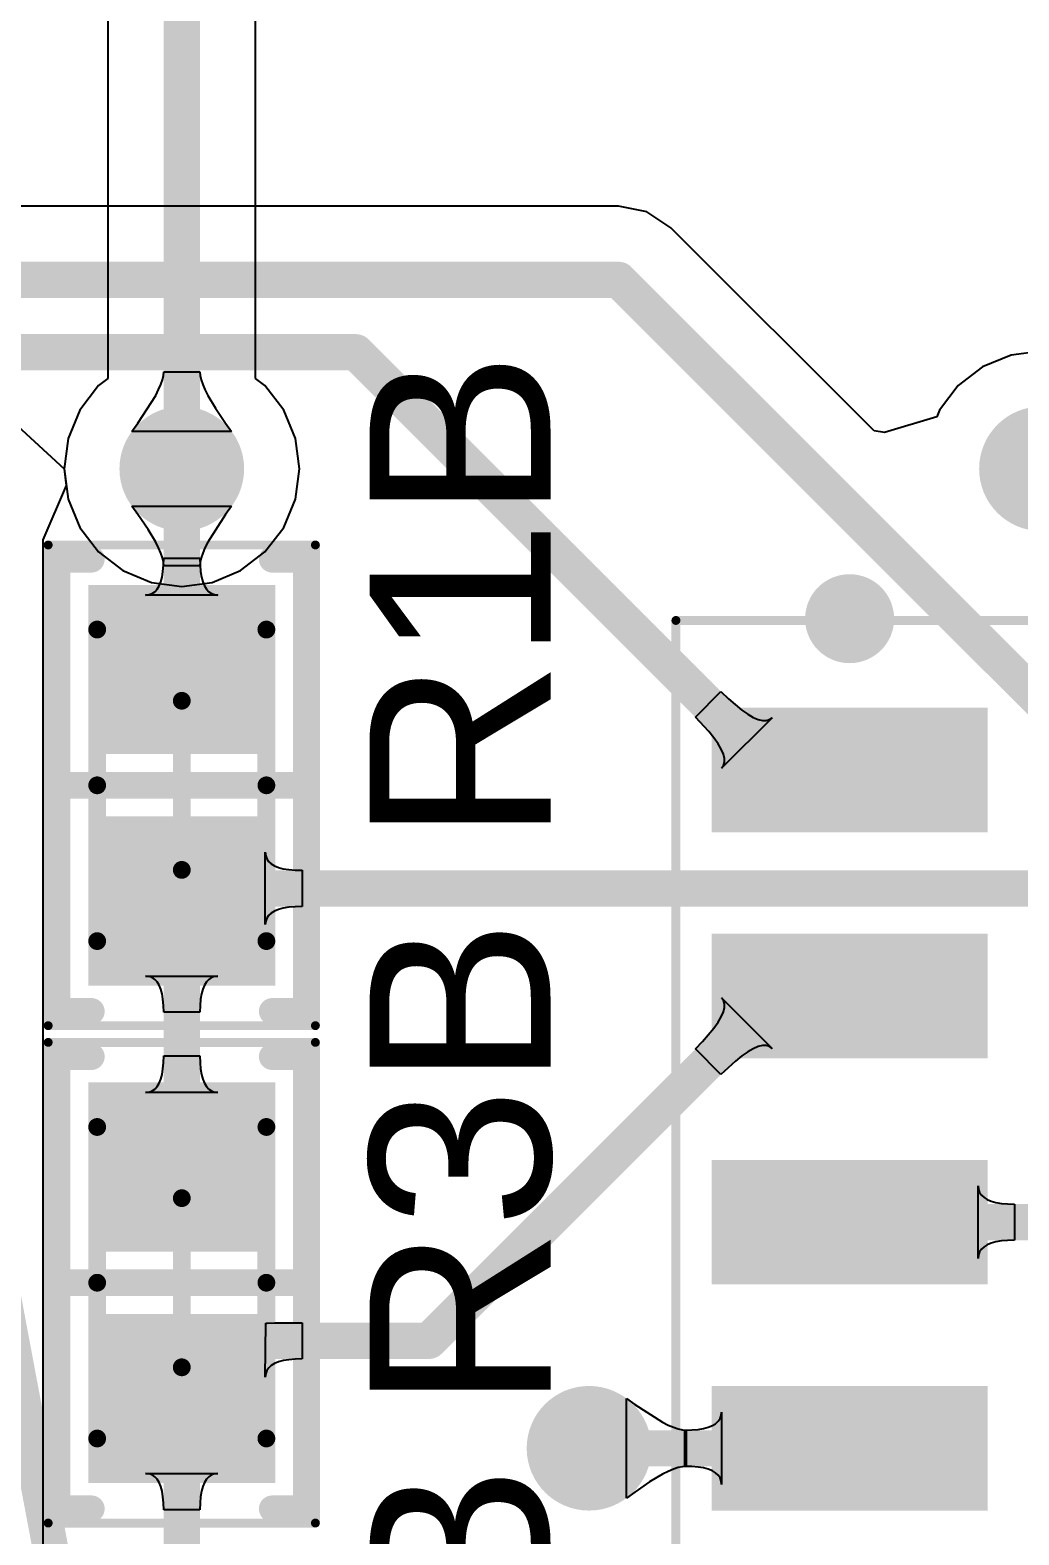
# Model space of a CAD drawing. Header units: inches. Extents: x -0.14 to 3.29, y -0.08 to 7.88.
# Drawn here: x 1.3617 to 1.5802, y 6.231 to 6.5638 of the extents above; entities that cross this region are included whole.
import ezdxf

# ---------------------------------------------------------------- set-up
doc = ezdxf.new("R2010")
doc.units = ezdxf.units.IN
doc.header["$MEASUREMENT"] = 0
for name, color, linetype in [('Bottom Layer', 5, 'Continuous'), ('PCBD Notes', 76, 'Continuous'), ('Top 3D Body', 56, 'Continuous'), ('Top Courtyard', 56, 'Continuous'), ('Top Layer', 1, 'Continuous'), ('Top Overlay', 2, 'Continuous'), ('Top Paste', 8, 'Continuous'), ('Top Solder', 216, 'Continuous'), ('Via Holes', 16, 'Continuous')]:
    doc.layers.add(name, color=color, linetype=linetype)
doc.styles.add('Arial', font='', dxfattribs={"height": 0.2})
doc.styles.get('Arial').set_extended_font_data('Arial')

# ---------------------------------------------------------------- blocks, each defined once
blk = doc.blocks.new('34355DA5_B1DA_47C2_A88A_ECF82120A4F7_258')
at = {"layer": 'Top Layer'}
for points in [[(-0.13583, 0.13819), (-0.13583, 0.16181), (-0.07874, 0.16181), (-0.07874, 0.13819)], [(-0.13583, 0.08819), (-0.13583, 0.11181), (-0.07874, 0.11181), (-0.07874, 0.08819)], [(-0.13583, 0.03819), (-0.13583, 0.06181), (-0.07874, 0.06181), (-0.07874, 0.03819)], [(-0.13583, -0.01181), (-0.13583, 0.01181), (-0.07874, 0.01181), (-0.07874, -0.01181)]]:
    blk.add_hatch(color=1, dxfattribs=at).paths.add_polyline_path(points)
at = {"layer": 'Top Paste'}
for points in [[(-0.13583, 0.13819), (-0.13583, 0.16181), (-0.07874, 0.16181), (-0.07874, 0.13819)], [(-0.13583, 0.08819), (-0.13583, 0.11181), (-0.07874, 0.11181), (-0.07874, 0.08819)], [(-0.13583, 0.03819), (-0.13583, 0.06181), (-0.07874, 0.06181), (-0.07874, 0.03819)], [(-0.13583, -0.01181), (-0.13583, 0.01181), (-0.07874, 0.01181), (-0.07874, -0.01181)]]:
    blk.add_hatch(color=8, dxfattribs=at).paths.add_polyline_path(points)
at = {"layer": 'Top Solder'}
for points in [[(-0.13779, 0.13622), (-0.13779, 0.16378), (-0.07677, 0.16378), (-0.07677, 0.13622)], [(-0.13779, 0.08622), (-0.13779, 0.11378), (-0.07677, 0.11378), (-0.07677, 0.08622)], [(-0.13779, 0.03622), (-0.13779, 0.06378), (-0.07677, 0.06378), (-0.07677, 0.03622)], [(-0.13779, -0.01378), (-0.13779, 0.01378), (-0.07677, 0.01378), (-0.07677, -0.01378)]]:
    blk.add_hatch(color=216, dxfattribs=at).paths.add_polyline_path(points)
at = {"layer": 'Top Courtyard'}
for points in [[(-0.14567, 0.18307, 0.00197, 0.00197, 0), (0.14567, 0.18307, 0.00197, 0.00197, 0)], [(-0.14567, -0.18307, 0.00197, 0.00197, 0), (-0.14567, 0.18307, 0.00197, 0.00197, 0)]]:
    blk.add_lwpolyline(points, format="xyseb", dxfattribs=at)
blk.add_lwpolyline([(-0.14616, 0.18307, 0.000984, 0.000984, 1), (-0.14518, 0.18307, 0.000984, 0.000984, 1)], format="xyseb", close=True, dxfattribs=at)
blk.add_lwpolyline([(-0.14616, 0.18307, 0.000984, 0.000984, 1), (-0.14518, 0.18307, 0.000984, 0.000984, 1)], format="xyseb", close=True, dxfattribs=at)
at = {"layer": 'Top Overlay'}
for points in [[(-0.10236, 0.18346, 0.00984, 0.00984, 1), (-0.1122, 0.18346, 0.00984, 0.00984, 1)], [(-0.11467, 0.18346, 0.00492, 0.00492, 1), (-0.10974, 0.18346, 0.00492, 0.00492, 1)], [(-0.10482, 0.18346, 0.00492, 0.00492, 1), (-0.0999, 0.18346, 0.00492, 0.00492, 1)]]:
    blk.add_lwpolyline(points, format="xyseb", close=True, dxfattribs=at)
blk = doc.blocks.new('RES_0603_1608_365')
at = {"layer": 'Top Layer'}
for points in [[(-0.04232, -0.0187), (-0.04232, 0.0187), (-0.00886, 0.0187), (-0.00886, -0.0187)], [(0.00886, -0.0187), (0.00886, 0.0187), (0.04232, 0.0187), (0.04232, -0.0187)]]:
    blk.add_hatch(color=1, dxfattribs=at).paths.add_polyline_path(points)
at = {"layer": 'Top Paste'}
for points in [[(-0.04232, -0.0187), (-0.04232, 0.0187), (-0.00886, 0.0187), (-0.00886, -0.0187)], [(0.00886, -0.0187), (0.00886, 0.0187), (0.04232, 0.0187), (0.04232, -0.0187)]]:
    blk.add_hatch(color=8, dxfattribs=at).paths.add_polyline_path(points)
at = {"layer": 'Top Solder'}
for points in [[(-0.04429, -0.02067), (-0.04429, 0.02067), (-0.00689, 0.02067), (-0.00689, -0.02067)], [(0.00689, -0.02067), (0.00689, 0.02067), (0.04429, 0.02067), (0.04429, -0.02067)]]:
    blk.add_hatch(color=216, dxfattribs=at).paths.add_polyline_path(points)
at = {"layer": 'Top 3D Body'}
for points in [[(0.03445, 0.0187, 0.00394, 0.00394, 0), (-0.03445, 0.0187, 0.00394, 0.00394, 0)], [(-0.03445, -0.0187, 0.00394, 0.00394, 0), (-0.03445, 0.0187, 0.00394, 0.00394, 0)], [(0.03445, -0.0187, 0.00394, 0.00394, 0), (0.03445, 0.0187, 0.00394, 0.00394, 0)], [(0.03445, -0.0187, 0.00394, 0.00394, 0), (-0.03445, -0.0187, 0.00394, 0.00394, 0)]]:
    blk.add_lwpolyline(points, format="xyseb", dxfattribs=at)
for points in [[(-0.03543, 0.0187, 0.00197, 0.00197, 1), (-0.03346, 0.0187, 0.00197, 0.00197, 1)], [(-0.03543, 0.0187, 0.00197, 0.00197, 1), (-0.03346, 0.0187, 0.00197, 0.00197, 1)], [(0.03347, 0.0187, 0.00197, 0.00197, 1), (0.03543, 0.0187, 0.00197, 0.00197, 1)], [(0.03347, 0.0187, 0.00197, 0.00197, 1), (0.03543, 0.0187, 0.00197, 0.00197, 1)], [(-0.03543, -0.0187, 0.00197, 0.00197, 1), (-0.03346, -0.0187, 0.00197, 0.00197, 1)], [(-0.03543, -0.0187, 0.00197, 0.00197, 1), (-0.03346, -0.0187, 0.00197, 0.00197, 1)], [(0.03347, -0.0187, 0.00197, 0.00197, 1), (0.03543, -0.0187, 0.00197, 0.00197, 1)], [(0.03347, -0.0187, 0.00197, 0.00197, 1), (0.03543, -0.0187, 0.00197, 0.00197, 1)]]:
    blk.add_lwpolyline(points, format="xyseb", close=True, dxfattribs=at)
at = {"layer": 'Top Courtyard'}
for points in [[(0.05315, 0.02953, 0.00197, 0.00197, 0), (-0.05315, 0.02953, 0.00197, 0.00197, 0)], [(-0.05315, -0.02953, 0.00197, 0.00197, 0), (-0.05315, 0.02953, 0.00197, 0.00197, 0)], [(0.05315, -0.02953, 0.00197, 0.00197, 0), (0.05315, 0.02953, 0.00197, 0.00197, 0)], [(0, -0.0187, 0.00394, 0.00394, 0), (0, 0.0187, 0.00394, 0.00394, 0)], [(0.0187, 0, 0.00394, 0.00394, 0), (-0.0187, 0, 0.00394, 0.00394, 0)], [(0.05315, -0.02953, 0.00197, 0.00197, 0), (-0.05315, -0.02953, 0.00197, 0.00197, 0)]]:
    blk.add_lwpolyline(points, format="xyseb", dxfattribs=at)
for points in [[(-0.05364, 0.02953, 0.000984, 0.000984, 1), (-0.05266, 0.02953, 0.000984, 0.000984, 1)], [(-0.05364, 0.02953, 0.000984, 0.000984, 1), (-0.05266, 0.02953, 0.000984, 0.000984, 1)], [(0.05266, 0.02953, 0.000984, 0.000984, 1), (0.05364, 0.02953, 0.000984, 0.000984, 1)], [(0.05266, 0.02953, 0.000984, 0.000984, 1), (0.05364, 0.02953, 0.000984, 0.000984, 1)], [(-0.00098, 0.0187, 0.00197, 0.00197, 1), (0.00098, 0.0187, 0.00197, 0.00197, 1)], [(-0.01968, 0, 0.00197, 0.00197, 1), (-0.01772, 0, 0.00197, 0.00197, 1)], [(0.01772, 0, 0.00197, 0.00197, 1), (0.01969, 0, 0.00197, 0.00197, 1)], [(-0.00098, -0.0187, 0.00197, 0.00197, 1), (0.00098, -0.0187, 0.00197, 0.00197, 1)], [(-0.05364, -0.02953, 0.000984, 0.000984, 1), (-0.05266, -0.02953, 0.000984, 0.000984, 1)], [(-0.05364, -0.02953, 0.000984, 0.000984, 1), (-0.05266, -0.02953, 0.000984, 0.000984, 1)], [(0.05266, -0.02953, 0.000984, 0.000984, 1), (0.05364, -0.02953, 0.000984, 0.000984, 1)], [(0.05266, -0.02953, 0.000984, 0.000984, 1), (0.05364, -0.02953, 0.000984, 0.000984, 1)]]:
    blk.add_lwpolyline(points, format="xyseb", close=True, dxfattribs=at)
at = {"layer": 'Top Overlay'}
for points in [[(0.05, 0.02756, 0.00591, 0.00591, 0), (-0.05, 0.02756, 0.00591, 0.00591, 0)], [(-0.05, 0.02, 0.00591, 0.00591, 0), (-0.05, 0.02756, 0.00591, 0.00591, 0)], [(0, -0.02756, 0.00591, 0.00591, 0), (0, 0.02756, 0.00591, 0.00591, 0)], [(0.05, 0.02, 0.00591, 0.00591, 0), (0.05, 0.02756, 0.00591, 0.00591, 0)], [(-0.05, -0.02756, 0.00591, 0.00591, 0), (-0.05, -0.02, 0.00591, 0.00591, 0)], [(0.05, -0.02756, 0.00591, 0.00591, 0), (0.05, -0.02, 0.00591, 0.00591, 0)], [(0.05, -0.02756, 0.00591, 0.00591, 0), (-0.05, -0.02756, 0.00591, 0.00591, 0)]]:
    blk.add_lwpolyline(points, format="xyseb", dxfattribs=at)
for points in [[(-0.05148, 0.02756, 0.00295, 0.00295, 1), (-0.04852, 0.02756, 0.00295, 0.00295, 1)], [(-0.05148, 0.02756, 0.00295, 0.00295, 1), (-0.04852, 0.02756, 0.00295, 0.00295, 1)], [(-0.00148, 0.02756, 0.00295, 0.00295, 1), (0.00148, 0.02756, 0.00295, 0.00295, 1)], [(0.04852, 0.02756, 0.00295, 0.00295, 1), (0.05148, 0.02756, 0.00295, 0.00295, 1)], [(0.04852, 0.02756, 0.00295, 0.00295, 1), (0.05148, 0.02756, 0.00295, 0.00295, 1)], [(-0.05148, 0.02, 0.00295, 0.00295, 1), (-0.04852, 0.02, 0.00295, 0.00295, 1)], [(0.04852, 0.02, 0.00295, 0.00295, 1), (0.05148, 0.02, 0.00295, 0.00295, 1)], [(-0.05148, -0.02, 0.00295, 0.00295, 1), (-0.04852, -0.02, 0.00295, 0.00295, 1)], [(0.04852, -0.02, 0.00295, 0.00295, 1), (0.05148, -0.02, 0.00295, 0.00295, 1)], [(-0.05148, -0.02756, 0.00295, 0.00295, 1), (-0.04852, -0.02756, 0.00295, 0.00295, 1)], [(-0.05148, -0.02756, 0.00295, 0.00295, 1), (-0.04852, -0.02756, 0.00295, 0.00295, 1)], [(-0.00148, -0.02756, 0.00295, 0.00295, 1), (0.00148, -0.02756, 0.00295, 0.00295, 1)], [(0.04852, -0.02756, 0.00295, 0.00295, 1), (0.05148, -0.02756, 0.00295, 0.00295, 1)], [(0.04852, -0.02756, 0.00295, 0.00295, 1), (0.05148, -0.02756, 0.00295, 0.00295, 1)]]:
    blk.add_lwpolyline(points, format="xyseb", close=True, dxfattribs=at)
blk = doc.blocks.new('RES_0603_1608_385')
at = {"layer": 'Top Layer'}
for points in [[(-0.04232, -0.0187), (-0.04232, 0.0187), (-0.00886, 0.0187), (-0.00886, -0.0187)], [(0.00886, -0.0187), (0.00886, 0.0187), (0.04232, 0.0187), (0.04232, -0.0187)]]:
    blk.add_hatch(color=1, dxfattribs=at).paths.add_polyline_path(points)
at = {"layer": 'Top Paste'}
for points in [[(-0.04232, -0.0187), (-0.04232, 0.0187), (-0.00886, 0.0187), (-0.00886, -0.0187)], [(0.00886, -0.0187), (0.00886, 0.0187), (0.04232, 0.0187), (0.04232, -0.0187)]]:
    blk.add_hatch(color=8, dxfattribs=at).paths.add_polyline_path(points)
at = {"layer": 'Top Solder'}
for points in [[(-0.04429, -0.02067), (-0.04429, 0.02067), (-0.00689, 0.02067), (-0.00689, -0.02067)], [(0.00689, -0.02067), (0.00689, 0.02067), (0.04429, 0.02067), (0.04429, -0.02067)]]:
    blk.add_hatch(color=216, dxfattribs=at).paths.add_polyline_path(points)
at = {"layer": 'Top 3D Body'}
for points in [[(0.03445, 0.0187, 0.00394, 0.00394, 0), (-0.03445, 0.0187, 0.00394, 0.00394, 0)], [(-0.03445, -0.0187, 0.00394, 0.00394, 0), (-0.03445, 0.0187, 0.00394, 0.00394, 0)], [(0.03445, -0.0187, 0.00394, 0.00394, 0), (0.03445, 0.0187, 0.00394, 0.00394, 0)], [(0.03445, -0.0187, 0.00394, 0.00394, 0), (-0.03445, -0.0187, 0.00394, 0.00394, 0)]]:
    blk.add_lwpolyline(points, format="xyseb", dxfattribs=at)
for points in [[(-0.03543, 0.0187, 0.00197, 0.00197, 1), (-0.03346, 0.0187, 0.00197, 0.00197, 1)], [(-0.03543, 0.0187, 0.00197, 0.00197, 1), (-0.03346, 0.0187, 0.00197, 0.00197, 1)], [(0.03347, 0.0187, 0.00197, 0.00197, 1), (0.03543, 0.0187, 0.00197, 0.00197, 1)], [(0.03347, 0.0187, 0.00197, 0.00197, 1), (0.03543, 0.0187, 0.00197, 0.00197, 1)], [(-0.03543, -0.0187, 0.00197, 0.00197, 1), (-0.03346, -0.0187, 0.00197, 0.00197, 1)], [(-0.03543, -0.0187, 0.00197, 0.00197, 1), (-0.03346, -0.0187, 0.00197, 0.00197, 1)], [(0.03347, -0.0187, 0.00197, 0.00197, 1), (0.03543, -0.0187, 0.00197, 0.00197, 1)], [(0.03347, -0.0187, 0.00197, 0.00197, 1), (0.03543, -0.0187, 0.00197, 0.00197, 1)]]:
    blk.add_lwpolyline(points, format="xyseb", close=True, dxfattribs=at)
at = {"layer": 'Top Courtyard'}
for points in [[(0.05315, 0.02953, 0.00197, 0.00197, 0), (-0.05315, 0.02953, 0.00197, 0.00197, 0)], [(-0.05315, -0.02953, 0.00197, 0.00197, 0), (-0.05315, 0.02953, 0.00197, 0.00197, 0)], [(0.05315, -0.02953, 0.00197, 0.00197, 0), (0.05315, 0.02953, 0.00197, 0.00197, 0)], [(0, -0.0187, 0.00394, 0.00394, 0), (0, 0.0187, 0.00394, 0.00394, 0)], [(0.0187, 0, 0.00394, 0.00394, 0), (-0.0187, 0, 0.00394, 0.00394, 0)], [(0.05315, -0.02953, 0.00197, 0.00197, 0), (-0.05315, -0.02953, 0.00197, 0.00197, 0)]]:
    blk.add_lwpolyline(points, format="xyseb", dxfattribs=at)
for points in [[(-0.05364, 0.02953, 0.000984, 0.000984, 1), (-0.05266, 0.02953, 0.000984, 0.000984, 1)], [(-0.05364, 0.02953, 0.000984, 0.000984, 1), (-0.05266, 0.02953, 0.000984, 0.000984, 1)], [(0.05266, 0.02953, 0.000984, 0.000984, 1), (0.05364, 0.02953, 0.000984, 0.000984, 1)], [(0.05266, 0.02953, 0.000984, 0.000984, 1), (0.05364, 0.02953, 0.000984, 0.000984, 1)], [(-0.00098, 0.0187, 0.00197, 0.00197, 1), (0.00098, 0.0187, 0.00197, 0.00197, 1)], [(-0.01968, 0, 0.00197, 0.00197, 1), (-0.01772, 0, 0.00197, 0.00197, 1)], [(0.01772, 0, 0.00197, 0.00197, 1), (0.01969, 0, 0.00197, 0.00197, 1)], [(-0.00098, -0.0187, 0.00197, 0.00197, 1), (0.00098, -0.0187, 0.00197, 0.00197, 1)], [(-0.05364, -0.02953, 0.000984, 0.000984, 1), (-0.05266, -0.02953, 0.000984, 0.000984, 1)], [(-0.05364, -0.02953, 0.000984, 0.000984, 1), (-0.05266, -0.02953, 0.000984, 0.000984, 1)], [(0.05266, -0.02953, 0.000984, 0.000984, 1), (0.05364, -0.02953, 0.000984, 0.000984, 1)], [(0.05266, -0.02953, 0.000984, 0.000984, 1), (0.05364, -0.02953, 0.000984, 0.000984, 1)]]:
    blk.add_lwpolyline(points, format="xyseb", close=True, dxfattribs=at)
at = {"layer": 'Top Overlay'}
for points in [[(0.05, 0.02756, 0.00591, 0.00591, 0), (-0.05, 0.02756, 0.00591, 0.00591, 0)], [(-0.05, 0.02, 0.00591, 0.00591, 0), (-0.05, 0.02756, 0.00591, 0.00591, 0)], [(0, -0.02756, 0.00591, 0.00591, 0), (0, 0.02756, 0.00591, 0.00591, 0)], [(0.05, 0.02, 0.00591, 0.00591, 0), (0.05, 0.02756, 0.00591, 0.00591, 0)], [(-0.05, -0.02756, 0.00591, 0.00591, 0), (-0.05, -0.02, 0.00591, 0.00591, 0)], [(0.05, -0.02756, 0.00591, 0.00591, 0), (0.05, -0.02, 0.00591, 0.00591, 0)], [(0.05, -0.02756, 0.00591, 0.00591, 0), (-0.05, -0.02756, 0.00591, 0.00591, 0)]]:
    blk.add_lwpolyline(points, format="xyseb", dxfattribs=at)
for points in [[(-0.05148, 0.02756, 0.00295, 0.00295, 1), (-0.04852, 0.02756, 0.00295, 0.00295, 1)], [(-0.05148, 0.02756, 0.00295, 0.00295, 1), (-0.04852, 0.02756, 0.00295, 0.00295, 1)], [(-0.00148, 0.02756, 0.00295, 0.00295, 1), (0.00148, 0.02756, 0.00295, 0.00295, 1)], [(0.04852, 0.02756, 0.00295, 0.00295, 1), (0.05148, 0.02756, 0.00295, 0.00295, 1)], [(0.04852, 0.02756, 0.00295, 0.00295, 1), (0.05148, 0.02756, 0.00295, 0.00295, 1)], [(-0.05148, 0.02, 0.00295, 0.00295, 1), (-0.04852, 0.02, 0.00295, 0.00295, 1)], [(0.04852, 0.02, 0.00295, 0.00295, 1), (0.05148, 0.02, 0.00295, 0.00295, 1)], [(-0.05148, -0.02, 0.00295, 0.00295, 1), (-0.04852, -0.02, 0.00295, 0.00295, 1)], [(0.04852, -0.02, 0.00295, 0.00295, 1), (0.05148, -0.02, 0.00295, 0.00295, 1)], [(-0.05148, -0.02756, 0.00295, 0.00295, 1), (-0.04852, -0.02756, 0.00295, 0.00295, 1)], [(-0.05148, -0.02756, 0.00295, 0.00295, 1), (-0.04852, -0.02756, 0.00295, 0.00295, 1)], [(-0.00148, -0.02756, 0.00295, 0.00295, 1), (0.00148, -0.02756, 0.00295, 0.00295, 1)], [(0.04852, -0.02756, 0.00295, 0.00295, 1), (0.05148, -0.02756, 0.00295, 0.00295, 1)], [(0.04852, -0.02756, 0.00295, 0.00295, 1), (0.05148, -0.02756, 0.00295, 0.00295, 1)]]:
    blk.add_lwpolyline(points, format="xyseb", close=True, dxfattribs=at)

msp = doc.modelspace()

# ---------------------------------------------------------------- hatches: boundary and pattern name
at = {"layer": 'Bottom Layer'}
h = msp.add_hatch(color=5, dxfattribs=at)
edge = h.paths.add_edge_path()
edge.add_arc((1.3952, 6.46677), 0.01378, 0, 360)
h = msp.add_hatch(color=5, dxfattribs=at)
edge = h.paths.add_edge_path()
edge.add_arc((1.5852, 6.46677), 0.01378, 0, 360)
h = msp.add_hatch(color=5, dxfattribs=at)
edge = h.paths.add_edge_path()
edge.add_arc((1.48521, 6.25016), 0.01378, 0, 360)
at = {"layer": 'Top Layer'}
h = msp.add_hatch(color=1, dxfattribs=at)
edge = h.paths.add_edge_path()
edge.add_arc((1.3952, 6.46677), 0.01378, 0, 360)
h = msp.add_hatch(color=1, dxfattribs=at)
edge = h.paths.add_edge_path()
edge.add_arc((1.5852, 6.46677), 0.01378, 0, 360)
h = msp.add_hatch(color=1, dxfattribs=at)
edge = h.paths.add_edge_path()
edge.add_arc((1.48521, 6.25016), 0.01378, 0, 360)
at = {"layer": 'Via Holes'}
h = msp.add_hatch(color=7, dxfattribs=at)
edge = h.paths.add_edge_path()
edge.add_arc((1.3952, 6.46677), 0.00689, 0, 360)
h = msp.add_hatch(color=7, dxfattribs=at)
edge = h.paths.add_edge_path()
edge.add_arc((1.5852, 6.46677), 0.00689, 0, 360)
h = msp.add_hatch(color=7, dxfattribs=at)
edge = h.paths.add_edge_path()
edge.add_arc((1.48521, 6.25016), 0.00689, 0, 360)

# ---------------------------------------------------------------- linework, layer by layer
at = {"layer": 'Bottom Layer'}
for p, q in [((1.37888, 7.07916), (1.37888, 6.48675)), ((1.41151, 6.48675), (1.41151, 7.07094)), ((1.37888, 6.48675), (1.37681, 6.48516)), ((1.39057, 6.48543), (1.39092, 6.48647)), ((1.39092, 6.48647), (1.39113, 6.4874)), ((1.39113, 6.4874), (1.3912, 6.48822)), ((1.3912, 6.48822), (1.3992, 6.48822)), ((1.3992, 6.48822), (1.39927, 6.4874)), ((1.39927, 6.4874), (1.39948, 6.48647)), ((1.39948, 6.48647), (1.39983, 6.48543)), ((1.41358, 6.48516), (1.41151, 6.48675)), ((1.37681, 6.48516), (1.37268, 6.47977)), ((1.38551, 6.47686), (1.38944, 6.48301)), ((1.38944, 6.48301), (1.39007, 6.48428)), ((1.39007, 6.48428), (1.39057, 6.48543)), ((1.39983, 6.48543), (1.40032, 6.48428)), ((1.40032, 6.48428), (1.40095, 6.48301)), ((1.40095, 6.48301), (1.40264, 6.48016)), ((1.41772, 6.47977), (1.41358, 6.48516)), ((1.37268, 6.47977), (1.37008, 6.4735)), ((1.40264, 6.48016), (1.40488, 6.47686)), ((1.42031, 6.4735), (1.41772, 6.47977)), ((1.38418, 6.47504), (1.38551, 6.47686)), ((1.40488, 6.47686), (1.40622, 6.47504)), ((1.37008, 6.4735), (1.3692, 6.46677)), ((1.40622, 6.47504), (1.38418, 6.47504)), ((1.4212, 6.46677), (1.42031, 6.4735)), ((1.3692, 6.46677), (1.37008, 6.46004)), ((1.42031, 6.46004), (1.4212, 6.46677)), ((1.37008, 6.46004), (1.37268, 6.45377)), ((1.41772, 6.45377), (1.42031, 6.46004)), ((1.37268, 6.45377), (1.37681, 6.44838)), ((1.41358, 6.44838), (1.41772, 6.45377)), ((1.37681, 6.44838), (1.3822, 6.44425)), ((1.4082, 6.44425), (1.41358, 6.44838)), ((1.3822, 6.44425), (1.38847, 6.44165)), ((1.40193, 6.44165), (1.4082, 6.44425)), ((1.38847, 6.44165), (1.3952, 6.44077)), ((1.3952, 6.44077), (1.40193, 6.44165))]:
    msp.add_line(p, q, dxfattribs=at)
msp.add_lwpolyline([(1.3952, 6.46677, 0.008, 0.008, 0), (1.3952, 7.09913, 0.008, 0.008, 0)], format="xyseb", dxfattribs=at)
msp.add_lwpolyline([(1.3932, 6.46677, 0.004, 0.004, 1), (1.3972, 6.46677, 0.004, 0.004, 1)], format="xyseb", close=True, dxfattribs=at)
at = {"layer": 'PCBD Notes'}
msp.add_lwpolyline([(1.08268, 7.73622, 0.00787, 0.00787, 0), (2.06693, 2.5, 0.00787, 0.00787, 0)], format="xyseb", dxfattribs=at)
at = {"layer": 'Top Layer'}
for p, q in [((1.49173, 6.52486), (1.16474, 6.52486)), ((1.49797, 6.52362), (1.49173, 6.52486)), ((1.50326, 6.52009), (1.49797, 6.52362)), ((1.54822, 6.47513), (1.50326, 6.52009)), ((1.5852, 6.49277), (1.57847, 6.49189)), ((1.57847, 6.49189), (1.5722, 6.48929)), ((1.5722, 6.48929), (1.56681, 6.48516)), ((1.56681, 6.48516), (1.56268, 6.47977)), ((1.56268, 6.47977), (1.56206, 6.47826)), ((1.35886, 6.47624), (1.3692, 6.46677)), ((1.56206, 6.47826), (1.55053, 6.47481)), ((1.55053, 6.47481), (1.54822, 6.47513)), ((1.3692, 6.46677), (1.36968, 6.46309)), ((1.36968, 6.46309), (1.3645, 6.45109)), ((1.38551, 6.45668), (1.38418, 6.4585)), ((1.38418, 6.4585), (1.40622, 6.4585)), ((1.38776, 6.45338), (1.38551, 6.45668)), ((1.40488, 6.45668), (1.40095, 6.45053)), ((1.40622, 6.4585), (1.40488, 6.45668)), ((1.38944, 6.45053), (1.38776, 6.45338)), ((1.3645, 6.45109), (1.3645, 6.45109)), ((1.3645, 6.45109), (1.3645, 6.39363)), ((1.39007, 6.44926), (1.38944, 6.45053)), ((1.40095, 6.45053), (1.40032, 6.44926)), ((1.39057, 6.44811), (1.39007, 6.44926)), ((1.39092, 6.44707), (1.39057, 6.44811)), ((1.39113, 6.44614), (1.39092, 6.44707)), ((1.3912, 6.44532), (1.39113, 6.44614)), ((1.39116, 6.44543), (1.3912, 6.44697)), ((1.3912, 6.44697), (1.3992, 6.44697)), ((1.3992, 6.44697), (1.39924, 6.44543)), ((1.39927, 6.44614), (1.3992, 6.44532)), ((1.39948, 6.44707), (1.39927, 6.44614)), ((1.39983, 6.44811), (1.39948, 6.44707)), ((1.40032, 6.44926), (1.39983, 6.44811)), ((1.39056, 6.44178), (1.39084, 6.44283)), ((1.39084, 6.44283), (1.39104, 6.44405)), ((1.39104, 6.44405), (1.39116, 6.44543)), ((1.3992, 6.44532), (1.3912, 6.44532)), ((1.39924, 6.44543), (1.39936, 6.44405)), ((1.39936, 6.44405), (1.39956, 6.44283)), ((1.39956, 6.44283), (1.39984, 6.44178)), ((1.38864, 6.43918), (1.38924, 6.43959)), ((1.38924, 6.43959), (1.38976, 6.44015)), ((1.38976, 6.44015), (1.3902, 6.44088)), ((1.3902, 6.44088), (1.39056, 6.44178)), ((1.39984, 6.44178), (1.4002, 6.44088)), ((1.4002, 6.44088), (1.40064, 6.44015)), ((1.40064, 6.44015), (1.40116, 6.43959)), ((1.40116, 6.43959), (1.40176, 6.43918)), ((1.3872, 6.43885), (1.38796, 6.43894)), ((1.4032, 6.43885), (1.3872, 6.43885)), ((1.38796, 6.43894), (1.38864, 6.43918)), ((1.40176, 6.43918), (1.40244, 6.43894)), ((1.40244, 6.43894), (1.4032, 6.43885)), ((1.50872, 6.41185), (1.51437, 6.41751)), ((1.51437, 6.41751), (1.51602, 6.41591)), ((1.51602, 6.41591), (1.51898, 6.4134)), ((1.51898, 6.4134), (1.52028, 6.41248)), ((1.51168, 6.40866), (1.50872, 6.41185)), ((1.52569, 6.41173), (1.51449, 6.40054)), ((1.52028, 6.41248), (1.52147, 6.41179)), ((1.52147, 6.41179), (1.52255, 6.41132)), ((1.52255, 6.41132), (1.52351, 6.41109)), ((1.52351, 6.41109), (1.52435, 6.41107)), ((1.52435, 6.41107), (1.52507, 6.41129)), ((1.52507, 6.41129), (1.52569, 6.41173)), ((1.51282, 6.40724), (1.51168, 6.40866)), ((1.51374, 6.40594), (1.51282, 6.40724)), ((1.51443, 6.40475), (1.51374, 6.40594)), ((1.5149, 6.40367), (1.51443, 6.40475)), ((1.51514, 6.40272), (1.5149, 6.40367)), ((1.51449, 6.40054), (1.51493, 6.40115)), ((1.51493, 6.40115), (1.51515, 6.40187)), ((1.51515, 6.40187), (1.51514, 6.40272)), ((1.3645, 6.39363), (1.3645, 6.34245)), ((1.41366, 6.36597), (1.41366, 6.38197)), ((1.41366, 6.38197), (1.41374, 6.38121)), ((1.41374, 6.38121), (1.41398, 6.38053)), ((1.41398, 6.38053), (1.41439, 6.37993)), ((1.41439, 6.37993), (1.41496, 6.37941)), ((1.41496, 6.37941), (1.41569, 6.37897)), ((1.41569, 6.37897), (1.41658, 6.37861)), ((1.41658, 6.37861), (1.41764, 6.37833)), ((1.41764, 6.37833), (1.41886, 6.37813)), ((1.41886, 6.37813), (1.42024, 6.37801)), ((1.42024, 6.37801), (1.42178, 6.37797)), ((1.42178, 6.37797), (1.42178, 6.36997)), ((1.41764, 6.36961), (1.41658, 6.36933)), ((1.41886, 6.36981), (1.41764, 6.36961)), ((1.42024, 6.36993), (1.41886, 6.36981)), ((1.42178, 6.36997), (1.42024, 6.36993)), ((1.41374, 6.36673), (1.41366, 6.36597)), ((1.41398, 6.36741), (1.41374, 6.36673)), ((1.41439, 6.36801), (1.41398, 6.36741)), ((1.41496, 6.36853), (1.41439, 6.36801)), ((1.41569, 6.36897), (1.41496, 6.36853)), ((1.41658, 6.36933), (1.41569, 6.36897)), ((1.38796, 6.35449), (1.3872, 6.35457)), ((1.3872, 6.35457), (1.4032, 6.35457)), ((1.38864, 6.35425), (1.38796, 6.35449)), ((1.38924, 6.35385), (1.38864, 6.35425)), ((1.38976, 6.35329), (1.38924, 6.35385)), ((1.3902, 6.35257), (1.38976, 6.35329)), ((1.40064, 6.35329), (1.4002, 6.35257)), ((1.40116, 6.35385), (1.40064, 6.35329)), ((1.40176, 6.35425), (1.40116, 6.35385)), ((1.40244, 6.35449), (1.40176, 6.35425)), ((1.4032, 6.35457), (1.40244, 6.35449)), ((1.39056, 6.35169), (1.3902, 6.35257)), ((1.39084, 6.35065), (1.39056, 6.35169)), ((1.39104, 6.34945), (1.39084, 6.35065)), ((1.39956, 6.35065), (1.39936, 6.34945)), ((1.39984, 6.35169), (1.39956, 6.35065)), ((1.4002, 6.35257), (1.39984, 6.35169)), ((1.51493, 6.34917), (1.51449, 6.34978)), ((1.51449, 6.34978), (1.52569, 6.33859)), ((1.39116, 6.34809), (1.39104, 6.34945)), ((1.3912, 6.34657), (1.39116, 6.34809)), ((1.3992, 6.34657), (1.3912, 6.34657)), ((1.39924, 6.34809), (1.3992, 6.34657)), ((1.39936, 6.34945), (1.39924, 6.34809)), ((1.51443, 6.34557), (1.5149, 6.34664)), ((1.5149, 6.34664), (1.51514, 6.3476)), ((1.51515, 6.34844), (1.51493, 6.34917)), ((1.51514, 6.3476), (1.51515, 6.34844)), ((1.51031, 6.34012), (1.51282, 6.34307)), ((1.51282, 6.34307), (1.51374, 6.34438)), ((1.51374, 6.34438), (1.51443, 6.34557)), ((1.3645, 6.34245), (1.3645, 6.34245)), ((1.3645, 6.34245), (1.3645, 6.34109)), ((1.3645, 6.34109), (1.3645, 6.34109)), ((1.3645, 6.34109), (1.3645, 6.28363)), ((1.50872, 6.33847), (1.51031, 6.34012)), ((1.39116, 6.33543), (1.3912, 6.33697)), ((1.3912, 6.33697), (1.3992, 6.33697)), ((1.3992, 6.33697), (1.39924, 6.33543)), ((1.51437, 6.33281), (1.50872, 6.33847)), ((1.51898, 6.33692), (1.51756, 6.33578)), ((1.52028, 6.33784), (1.51898, 6.33692)), ((1.52147, 6.33853), (1.52028, 6.33784)), ((1.52255, 6.33899), (1.52147, 6.33853)), ((1.52351, 6.33923), (1.52255, 6.33899)), ((1.52435, 6.33924), (1.52351, 6.33923)), ((1.52507, 6.33903), (1.52435, 6.33924)), ((1.52569, 6.33859), (1.52507, 6.33903)), ((1.39084, 6.33283), (1.39104, 6.33405)), ((1.39104, 6.33405), (1.39116, 6.33543)), ((1.39924, 6.33543), (1.39936, 6.33405)), ((1.39936, 6.33405), (1.39956, 6.33283)), ((1.51756, 6.33578), (1.51437, 6.33281)), ((1.38924, 6.32959), (1.38976, 6.33015)), ((1.38976, 6.33015), (1.3902, 6.33088)), ((1.3902, 6.33088), (1.39056, 6.33178)), ((1.39056, 6.33178), (1.39084, 6.33283)), ((1.39956, 6.33283), (1.39984, 6.33178)), ((1.39984, 6.33178), (1.4002, 6.33088)), ((1.4002, 6.33088), (1.40064, 6.33015)), ((1.40064, 6.33015), (1.40116, 6.32959)), ((1.3872, 6.32885), (1.38796, 6.32894)), ((1.4032, 6.32885), (1.3872, 6.32885)), ((1.38796, 6.32894), (1.38864, 6.32918)), ((1.38864, 6.32918), (1.38924, 6.32959)), ((1.40116, 6.32959), (1.40176, 6.32918)), ((1.40176, 6.32918), (1.40244, 6.32894)), ((1.40244, 6.32894), (1.4032, 6.32885)), ((1.57122, 6.29216), (1.57122, 6.30816)), ((1.57122, 6.30816), (1.5713, 6.3074)), ((1.5713, 6.3074), (1.57154, 6.30672)), ((1.57154, 6.30672), (1.57194, 6.30612)), ((1.57194, 6.30612), (1.5725, 6.3056)), ((1.5725, 6.3056), (1.57322, 6.30516)), ((1.57322, 6.30516), (1.5741, 6.3048)), ((1.5741, 6.3048), (1.57514, 6.30452)), ((1.57514, 6.30452), (1.57634, 6.30432)), ((1.57634, 6.30432), (1.5777, 6.3042)), ((1.5777, 6.3042), (1.57922, 6.30416)), ((1.57922, 6.30416), (1.57922, 6.29616)), ((1.57154, 6.2936), (1.5713, 6.29292)), ((1.57194, 6.2942), (1.57154, 6.2936)), ((1.5725, 6.29472), (1.57194, 6.2942)), ((1.57322, 6.29516), (1.5725, 6.29472)), ((1.5741, 6.29552), (1.57322, 6.29516)), ((1.57514, 6.2958), (1.5741, 6.29552)), ((1.57634, 6.296), (1.57514, 6.2958)), ((1.5777, 6.29612), (1.57634, 6.296)), ((1.57922, 6.29616), (1.5777, 6.29612)), ((1.5713, 6.29292), (1.57122, 6.29216)), ((1.3645, 6.28363), (1.3645, 6.23245)), ((1.41366, 6.26591), (1.41378, 6.27779)), ((1.41378, 6.27779), (1.41386, 6.27782)), ((1.41386, 6.27782), (1.4141, 6.27784)), ((1.4141, 6.27784), (1.41578, 6.27788)), ((1.41578, 6.27788), (1.42178, 6.27791)), ((1.42178, 6.27791), (1.42178, 6.26991)), ((1.41887, 6.26975), (1.41765, 6.26955)), ((1.42024, 6.26987), (1.41887, 6.26975)), ((1.42178, 6.26991), (1.42024, 6.26987)), ((1.41375, 6.26667), (1.41366, 6.26591)), ((1.414, 6.26735), (1.41375, 6.26667)), ((1.41441, 6.26795), (1.414, 6.26735)), ((1.41498, 6.26847), (1.41441, 6.26795)), ((1.41571, 6.26891), (1.41498, 6.26847)), ((1.4166, 6.26927), (1.41571, 6.26891)), ((1.41765, 6.26955), (1.4166, 6.26927)), ((1.49348, 6.23914), (1.49348, 6.26117)), ((1.49348, 6.26117), (1.4953, 6.25984)), ((1.4953, 6.25984), (1.50145, 6.25591)), ((1.51376, 6.25612), (1.51417, 6.25672)), ((1.51417, 6.25672), (1.51441, 6.2574)), ((1.51441, 6.2574), (1.51449, 6.25816)), ((1.51449, 6.25816), (1.51449, 6.24216)), ((1.50145, 6.25591), (1.50271, 6.25528)), ((1.50271, 6.25528), (1.50387, 6.25479)), ((1.50387, 6.25479), (1.50491, 6.25444)), ((1.50491, 6.25444), (1.50584, 6.25423)), ((1.50584, 6.25423), (1.50666, 6.25416)), ((1.50637, 6.25416), (1.50792, 6.2542)), ((1.50637, 6.24616), (1.50637, 6.25416)), ((1.50666, 6.25416), (1.50666, 6.24616)), ((1.50792, 6.2542), (1.5093, 6.25432)), ((1.5093, 6.25432), (1.51051, 6.25452)), ((1.51051, 6.25452), (1.51157, 6.2548)), ((1.51157, 6.2548), (1.51246, 6.25516)), ((1.51246, 6.25516), (1.51319, 6.2556)), ((1.51319, 6.2556), (1.51376, 6.25612)), ((1.38796, 6.24449), (1.3872, 6.24457)), ((1.3872, 6.24457), (1.4032, 6.24457)), ((1.38864, 6.24425), (1.38796, 6.24449)), ((1.38924, 6.24385), (1.38864, 6.24425)), ((1.38976, 6.24329), (1.38924, 6.24385)), ((1.3902, 6.24257), (1.38976, 6.24329)), ((1.40064, 6.24329), (1.4002, 6.24257)), ((1.40116, 6.24385), (1.40064, 6.24329)), ((1.40176, 6.24425), (1.40116, 6.24385)), ((1.40244, 6.24449), (1.40176, 6.24425)), ((1.4032, 6.24457), (1.40244, 6.24449)), ((1.50145, 6.2444), (1.49859, 6.24272)), ((1.50271, 6.24503), (1.50145, 6.2444)), ((1.50387, 6.24552), (1.50271, 6.24503)), ((1.50491, 6.24588), (1.50387, 6.24552)), ((1.50584, 6.24609), (1.50491, 6.24588)), ((1.50666, 6.24616), (1.50584, 6.24609)), ((1.50792, 6.24612), (1.50637, 6.24616)), ((1.5093, 6.246), (1.50792, 6.24612)), ((1.51051, 6.2458), (1.5093, 6.246)), ((1.51157, 6.24552), (1.51051, 6.2458)), ((1.51246, 6.24516), (1.51157, 6.24552)), ((1.51319, 6.24472), (1.51246, 6.24516)), ((1.51376, 6.2442), (1.51319, 6.24472)), ((1.51417, 6.2436), (1.51376, 6.2442)), ((1.51441, 6.24292), (1.51417, 6.2436)), ((1.39056, 6.24169), (1.3902, 6.24257)), ((1.39084, 6.24065), (1.39056, 6.24169)), ((1.39104, 6.23945), (1.39084, 6.24065)), ((1.39956, 6.24065), (1.39936, 6.23945)), ((1.39984, 6.24169), (1.39956, 6.24065)), ((1.4002, 6.24257), (1.39984, 6.24169)), ((1.4953, 6.24047), (1.49348, 6.23914)), ((1.49859, 6.24272), (1.4953, 6.24047)), ((1.51449, 6.24216), (1.51441, 6.24292)), ((1.39116, 6.23809), (1.39104, 6.23945)), ((1.3912, 6.23657), (1.39116, 6.23809)), ((1.3992, 6.23657), (1.3912, 6.23657)), ((1.39924, 6.23809), (1.3992, 6.23657)), ((1.39936, 6.23945), (1.39924, 6.23809)), ((1.3645, 6.23245), (1.3645, 6.23245)), ((1.3645, 6.23245), (1.3645, 6.23109)), ((1.3645, 6.23109), (1.3645, 6.23109)), ((1.3645, 6.23109), (1.3645, 6.17363))]:
    msp.add_line(p, q, dxfattribs=at)
for points in [[(1.15799, 6.50855, 0.008, 0.008, 0), (1.49173, 6.50855, 0.008, 0.008, 0)], [(1.49173, 6.50855, 0.008, 0.008, 0), (1.60012, 6.40016, 0.008, 0.008, 0)], [(1.16696, 6.49255, 0.008, 0.008, 0), (1.43367, 6.49255, 0.008, 0.008, 0)], [(1.43367, 6.49255, 0.008, 0.008, 0), (1.52607, 6.40016, 0.008, 0.008, 0)], [(1.3952, 6.42236, 0.008, 0.008, 0), (1.3952, 6.46677, 0.008, 0.008, 0)], [(1.52607, 6.40016, 0.008, 0.008, 0), (1.5428, 6.40016, 0.008, 0.008, 0)], [(1.3952, 6.37118, 0.008, 0.008, 0), (1.39799, 6.37397, 0.008, 0.008, 0)], [(1.39799, 6.37397, 0.008, 0.008, 0), (1.71682, 6.37397, 0.008, 0.008, 0)], [(1.3952, 6.31236, 0.008, 0.008, 0), (1.3952, 6.37118, 0.008, 0.008, 0)], [(1.44982, 6.27391, 0.008, 0.008, 0), (1.52606, 6.35016, 0.008, 0.008, 0)], [(1.52606, 6.35016, 0.008, 0.008, 0), (1.5428, 6.35016, 0.008, 0.008, 0)], [(1.5428, 6.30016, 0.008, 0.008, 0), (1.65008, 6.30016, 0.008, 0.008, 0)], [(1.3952, 6.26118, 0.008, 0.008, 0), (1.40793, 6.27391, 0.008, 0.008, 0)], [(1.40793, 6.27391, 0.008, 0.008, 0), (1.44982, 6.27391, 0.008, 0.008, 0)], [(1.3952, 6.20236, 0.008, 0.008, 0), (1.3952, 6.26118, 0.008, 0.008, 0)], [(1.48521, 6.25016, 0.008, 0.008, 0), (1.5428, 6.25016, 0.008, 0.008, 0)]]:
    msp.add_lwpolyline(points, format="xyseb", dxfattribs=at)
for points in [[(1.48973, 6.50855, 0.004, 0.004, 1), (1.49373, 6.50855, 0.004, 0.004, 1)], [(1.48973, 6.50855, 0.004, 0.004, 1), (1.49373, 6.50855, 0.004, 0.004, 1)], [(1.43167, 6.49255, 0.004, 0.004, 1), (1.43567, 6.49255, 0.004, 0.004, 1)], [(1.43167, 6.49255, 0.004, 0.004, 1), (1.43567, 6.49255, 0.004, 0.004, 1)], [(1.3932, 6.46677, 0.004, 0.004, 1), (1.3972, 6.46677, 0.004, 0.004, 1)], [(1.3932, 6.42236, 0.004, 0.004, 1), (1.3972, 6.42236, 0.004, 0.004, 1)], [(1.52407, 6.40016, 0.004, 0.004, 1), (1.52807, 6.40016, 0.004, 0.004, 1)], [(1.52407, 6.40016, 0.004, 0.004, 1), (1.52807, 6.40016, 0.004, 0.004, 1)], [(1.5408, 6.40016, 0.004, 0.004, 1), (1.5448, 6.40016, 0.004, 0.004, 1)], [(1.39599, 6.37397, 0.004, 0.004, 1), (1.39999, 6.37397, 0.004, 0.004, 1)], [(1.39599, 6.37397, 0.004, 0.004, 1), (1.39999, 6.37397, 0.004, 0.004, 1)], [(1.3932, 6.37118, 0.004, 0.004, 1), (1.3972, 6.37118, 0.004, 0.004, 1)], [(1.3932, 6.37118, 0.004, 0.004, 1), (1.3972, 6.37118, 0.004, 0.004, 1)], [(1.52406, 6.35016, 0.004, 0.004, 1), (1.52806, 6.35016, 0.004, 0.004, 1)], [(1.52406, 6.35016, 0.004, 0.004, 1), (1.52806, 6.35016, 0.004, 0.004, 1)], [(1.5408, 6.35016, 0.004, 0.004, 1), (1.5448, 6.35016, 0.004, 0.004, 1)], [(1.3932, 6.31236, 0.004, 0.004, 1), (1.3972, 6.31236, 0.004, 0.004, 1)], [(1.5408, 6.30016, 0.004, 0.004, 1), (1.5448, 6.30016, 0.004, 0.004, 1)], [(1.40593, 6.27391, 0.004, 0.004, 1), (1.40993, 6.27391, 0.004, 0.004, 1)], [(1.40593, 6.27391, 0.004, 0.004, 1), (1.40993, 6.27391, 0.004, 0.004, 1)], [(1.44782, 6.27391, 0.004, 0.004, 1), (1.45182, 6.27391, 0.004, 0.004, 1)], [(1.44782, 6.27391, 0.004, 0.004, 1), (1.45182, 6.27391, 0.004, 0.004, 1)], [(1.3932, 6.26118, 0.004, 0.004, 1), (1.3972, 6.26118, 0.004, 0.004, 1)], [(1.3932, 6.26118, 0.004, 0.004, 1), (1.3972, 6.26118, 0.004, 0.004, 1)], [(1.48321, 6.25016, 0.004, 0.004, 1), (1.48721, 6.25016, 0.004, 0.004, 1)], [(1.5408, 6.25016, 0.004, 0.004, 1), (1.5448, 6.25016, 0.004, 0.004, 1)]]:
    msp.add_lwpolyline(points, format="xyseb", close=True, dxfattribs=at)

# ---------------------------------------------------------------- block references
at = {"rotation": 270}
for name, p in [('RES_0603_1608_385', (1.3952, 6.39677)), ('RES_0603_1608_365', (1.3952, 6.28677))]:
    msp.add_blockref(name, p, dxfattribs=at)
msp.add_blockref('34355DA5_B1DA_47C2_A88A_ECF82120A4F7_258', (1.65008, 6.25016))

# ---------------------------------------------------------------- texts
at = {"layer": 'Top Overlay', "style": 'Arial'}
for s, p in [('R1B', (1.47669, 6.38402)), ('R3B', (1.47669, 6.25851)), ('R5B', (1.47669, 6.13779))]:
    msp.add_text(s, height=0.04, rotation=90, dxfattribs=at).set_placement(p)

doc.saveas('drawing.dxf')
